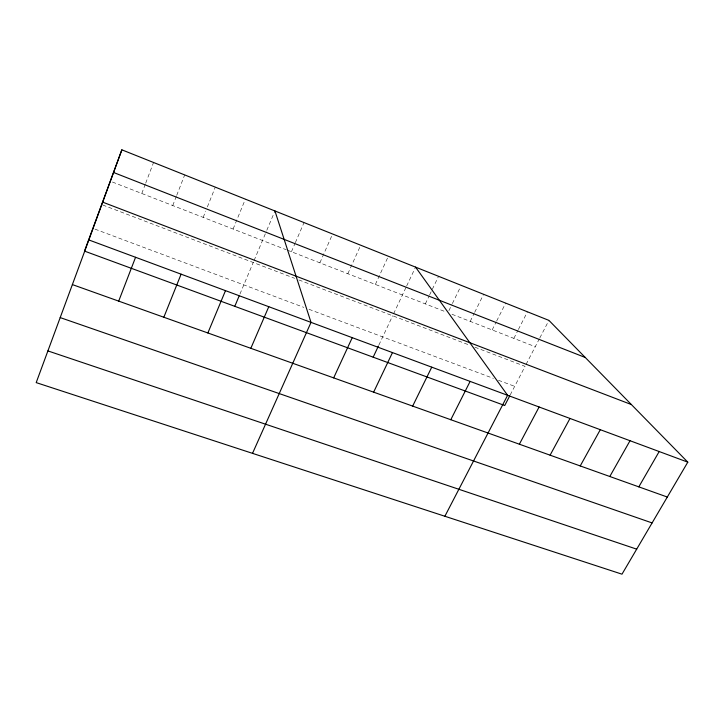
<?xml version="1.0" encoding="UTF-8"?>
<svg xmlns="http://www.w3.org/2000/svg" width="724" height="724" viewBox="0 0 724 724"><rect width="100%" height="100%" fill="white"/><g stroke="black" fill="none" stroke-linecap="round" stroke-linejoin="round"><path stroke-width="0.54" stroke-dasharray="3.62 2.71" d="M141.786 193.48L145.316 184.177M145.705 183.145L153.551 162.475M172.746 205.535L176.33 196.349M176.728 195.326L184.692 174.918M203.182 217.39L205.688 211.127M207.354 206.955L215.3 187.136M233.092 229.037L245.373 199.154M239.943 294.071L253.237 262.504M254.079 260.504L266.369 231.327M266.794 230.313L274.948 210.965M291.428 251.753L294.903 243.707M295.338 242.694L304.017 222.576M319.872 262.83L332.597 233.988M347.846 273.726L360.706 245.219M375.367 284.442L388.354 256.26M378.887 345.022L392.652 315.773M393.584 313.791L406.182 287.021M406.653 286.025L415.558 267.12M425.341 303.899L429.115 296.016M429.585 295.03L438.554 276.306M448.907 310.677L451.867 304.596M452.364 303.591L460.256 287.392M470.202 321.375L474.175 313.356M474.673 312.352L483.614 294.297M492.175 329.936L496.175 321.99M496.682 320.994L505.678 303.112M513.859 338.38L517.886 330.506M518.393 329.52L527.443 311.809M510.194 394.978L525.054 366.353L474.799 347.158M526.077 364.389L539.308 338.913M539.814 337.936L548.928 320.388M94.962 229.128L303.818 307.365M308.958 309.293L493.406 378.381M498.465 380.281L514.674 386.344M102.69 204.992L294.641 278.324M298.831 279.926L469.586 345.167M112.374 182.023L286.261 249.744M287.292 250.142L445.866 311.899M451.975 314.279L535.253 346.706"/><path stroke-width="1.09" d="M88.853 239.952L121.858 149.823L548.928 320.388L687.8 462.156L621.988 574.177L36.2 382.616L88.853 239.952L687.8 462.156M121.858 149.823L84.482 251.092L504.719 405.521L509.696 395.938M118.691 301.13L135.569 257.292M163.841 317.248L181.1 274.179M207.869 332.968L225.49 290.65M234.784 306.324L239.083 296.116M250.83 348.307L268.785 306.704M252.522 453.351L311.021 322.379L274.948 210.965M333.673 377.892L352.235 337.665M373.168 357.176L378.408 346.036M373.629 392.164L392.471 352.588M412.662 406.101L431.748 367.168M450.79 419.712L470.12 381.403M444.88 516.257L507.605 395.304L415.558 267.12M519.37 444.21L539.109 406.997M550.095 455.179L569.996 418.454M580.232 465.939L600.296 429.694M609.807 476.501L630.016 440.717M638.821 486.863L659.184 451.541M47.902 350.914L636.695 549.154M60.201 317.592L652.098 522.927M72.382 284.586L667.311 497.035M102.699 202.15L631.364 404.544M113.559 172.484L585.264 357.484"/></g></svg>
